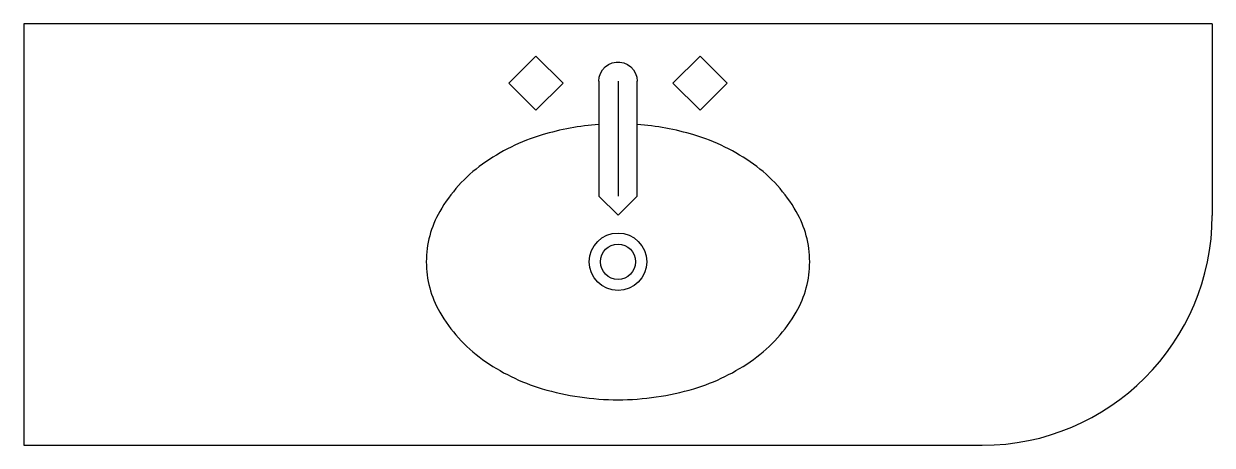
# Model space of a CAD drawing. Header units: millimetres. Extents: x 2469.96 to 2471.51, y 1411.7 to 1412.25.
import ezdxf

# ---------------------------------------------------------------- set-up
doc = ezdxf.new("R2010")
doc.units = ezdxf.units.MM

msp = doc.modelspace()

# ---------------------------------------------------------------- linework, layer by layer
for p, q in [((2471.5085, 1412.2508), (2469.9585, 1412.2508)), ((2469.9585, 1412.2508), (2469.9585, 1411.7008)), ((2471.5085, 1412.2508), (2471.5085, 1412.0008)), ((2470.7085, 1412.1759), (2470.7085, 1412.0259)), ((2470.7335, 1412.1759), (2470.7335, 1412.0259)), ((2470.7585, 1412.0259), (2470.7585, 1412.1759)), ((2470.7085, 1412.0259), (2470.7335, 1412.0009)), ((2470.7335, 1412.0009), (2470.7585, 1412.0259)), ((2469.9585, 1411.7008), (2471.2085, 1411.7008))]:
    msp.add_line(p, q)
for points in [[(2470.6265, 1412.2086), (2470.5912, 1412.1732), (2470.6265, 1412.1379), (2470.6619, 1412.1732)], [(2470.8405, 1412.2086), (2470.8758, 1412.1732), (2470.8405, 1412.1379), (2470.8051, 1412.1732)]]:
    msp.add_lwpolyline(points, close=True)
msp.add_lwpolyline([(2470.7085, 1412.1759), (2470.709, 1412.1811), (2470.7107, 1412.1861), (2470.7133, 1412.1906), (2470.7168, 1412.1945), (2470.721, 1412.1976), (2470.7258, 1412.1997), (2470.7309, 1412.2008), (2470.7361, 1412.2008), (2470.7412, 1412.1997), (2470.746, 1412.1976), (2470.7502, 1412.1945), (2470.7537, 1412.1906), (2470.7563, 1412.1861), (2470.758, 1412.1811), (2470.7585, 1412.1759)])
for points in [[(2470.7085, 1412.1193, 0.054436), (2470.6346, 1412.1058, 0.083742), (2470.5567, 1412.0675, 0.10658), (2470.501, 1412.0058, 0.13126), (2470.4835, 1411.9402, 0.13126), (2470.501, 1411.8746, 0.10658), (2470.5567, 1411.8129, 0.083742), (2470.6346, 1411.7746, 0.072586), (2470.7335, 1411.7602, 0.072586), (2470.8324, 1411.7746, 0.083742), (2470.9103, 1411.8129, 0.10658), (2470.966, 1411.8746, 0.13126), (2470.9835, 1411.9402, 0.13126)], [(2470.9835, 1411.9402, 0.13126), (2470.966, 1412.0058, 0.10658), (2470.9103, 1412.0675, 0.083742), (2470.8324, 1412.1058, 0.054436), (2470.7585, 1412.1193, 0.072586)]]:
    msp.add_lwpolyline(points, format="xyb")
for radius in [0.0375, 0.023]:
    msp.add_circle((2470.7335, 1411.9402), radius)
msp.add_arc((2471.2085, 1412.0008), 0.3, 270, 0)

doc.saveas('drawing.dxf')
